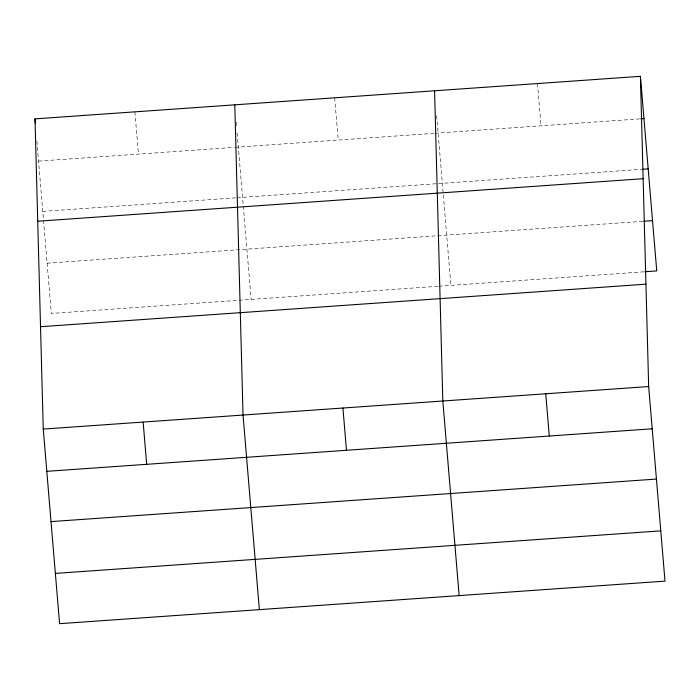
<?xml version="1.0" encoding="UTF-8"?>
<svg xmlns="http://www.w3.org/2000/svg" width="700" height="700" viewBox="0 0 700 700"><rect width="100%" height="100%" fill="white"/><g stroke="black" fill="none" stroke-linecap="round" stroke-linejoin="round"><path stroke-width="0.53" stroke-dasharray="3.5 2.62" d="M38.544 161.114L233.993 147.385M235.078 147.306L433.773 133.35M434.866 133.271L639.625 118.886M42.77 211.391L236.04 197.811M237.125 197.732L641.681 169.304M47.119 263.183L642.784 221.331M437.885 286.291L51.336 313.451L36.732 139.449M438.97 286.221L643.755 271.828M537.495 83.562L541.039 125.808M436.66 115.71L450.914 285.381M334.679 97.808L338.223 140.061M236.241 122.159L236.609 126.499M237.151 133L251.125 299.416M134.89 111.851L138.442 154.096"/><path stroke-width="1.05" d="M640.413 76.326L648.664 386.549L665 581.131L59.587 623.674L43.251 429.082L35 118.869L640.413 76.326L656.749 270.918L644.831 271.749M640.71 118.808L643.956 118.58M642.766 169.234L648.183 168.849M37.721 221.235L643.134 178.701M643.86 221.252L652.531 220.649M40.53 326.716L645.934 284.174M43.251 429.082L648.664 386.549M46.795 471.336L652.207 428.794M51.021 521.605L656.425 479.071M55.37 573.405L660.782 530.863M545.738 393.776L549.29 436.03M459.156 595.595L442.82 401.012L434.569 90.79M342.93 408.03L346.474 450.275M259.376 609.63L243.031 415.047L234.789 104.825M143.141 422.065L146.685 464.319M35 118.869L35.367 123.2"/></g></svg>
